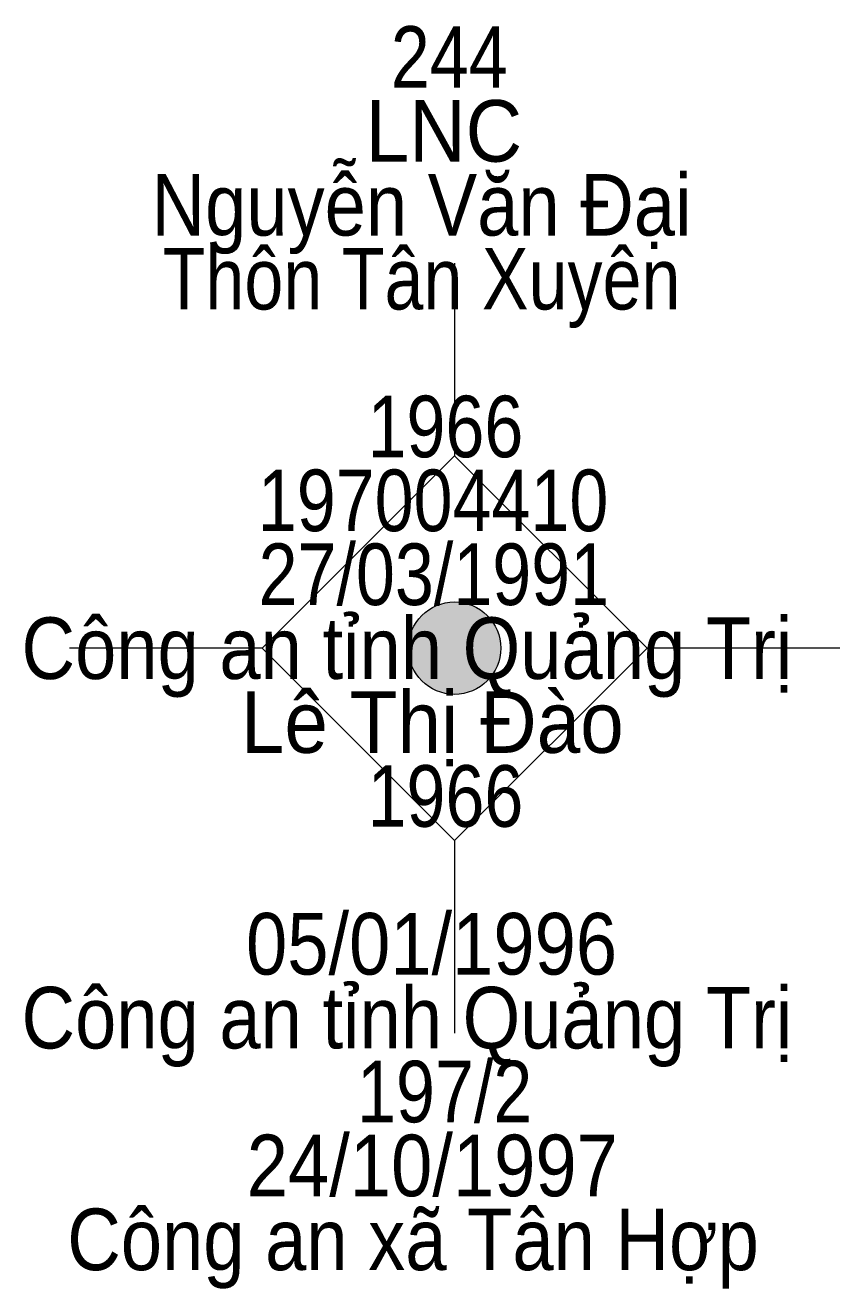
# Model space of a CAD drawing. Header units: metres. Extents: x 550999 to 552168, y 1840994 to 1841978.
# Drawn here: x 551788.87 to 551794.16, y 1841244.36 to 1841252.57 of the extents above; entities that cross this region are included whole.
import ezdxf
from ezdxf.enums import TextEntityAlignment as Align

# ---------------------------------------------------------------- set-up
doc = ezdxf.new("R2010")
doc.units = ezdxf.units.M
doc.header["$LTSCALE"] = 0.16
doc.layers.add('11', color=7, linetype='Continuous', lineweight=13)
doc.layers.add('15', color=7, linetype='Continuous')

msp = doc.modelspace()

# ---------------------------------------------------------------- hatches: boundary and pattern name
at = {"layer": '11'}
msp.add_hatch(color=256, dxfattribs=at).paths.add_polyline_path([(551791.9595, 1841248.52, 1), (551791.3595, 1841248.52, 1)])

# ---------------------------------------------------------------- linework, layer by layer
for p, q in [((551791.66, 1841251.02), (551791.66, 1841249.77)), ((551790.41, 1841248.52), (551789.16, 1841248.52)), ((551794.16, 1841248.52), (551792.91, 1841248.52)), ((551791.66, 1841247.27), (551791.66, 1841246.02))]:
    msp.add_line(p, q, dxfattribs=at)
msp.add_lwpolyline([(551791.66, 1841249.77), (551790.41, 1841248.52), (551791.66, 1841247.27), (551792.91, 1841248.52)], close=True, dxfattribs=at)
msp.add_circle((551791.6595, 1841248.52), 0.3, dxfattribs=at)

# ---------------------------------------------------------------- texts
at = {"layer": '15'}
for s, width, p in [('244', 0.85, (551791.625, 1841252.16)), ('LNC', 0.95, (551791.59, 1841251.68)), ('Nguyễn Văn Đại', 0.9, (551791.445, 1841251.2)), ('Thôn Tân Xuyên', 0.85, (551791.445, 1841250.72)), ('1966', 0.85, (551791.6, 1841249.76)), ('197004410', 0.85, (551791.52, 1841249.28)), ('27/03/1991', 0.85, (551791.525, 1841248.8)), ('Công an tỉnh Quảng Trị', 0.9, (551791.35, 1841248.32)), ('Lê Thị Đào', 0.95, (551791.515, 1841247.84)), ('1966', 0.85, (551791.6, 1841247.36)), ('05/01/1996', 0.9, (551791.51, 1841246.4)), ('Công an tỉnh Quảng Trị', 0.9, (551791.35, 1841245.92)), ('197/2', 0.85, (551791.595, 1841245.44)), ('24/10/1997', 0.9, (551791.515, 1841244.96)), ('Công an xã Tân Hợp', 0.9, (551791.39, 1841244.48))]:
    msp.add_text(s, height=0.4, dxfattribs=dict(at, width=width)).set_placement(p, align=Align.CENTER)

doc.saveas('drawing.dxf')
